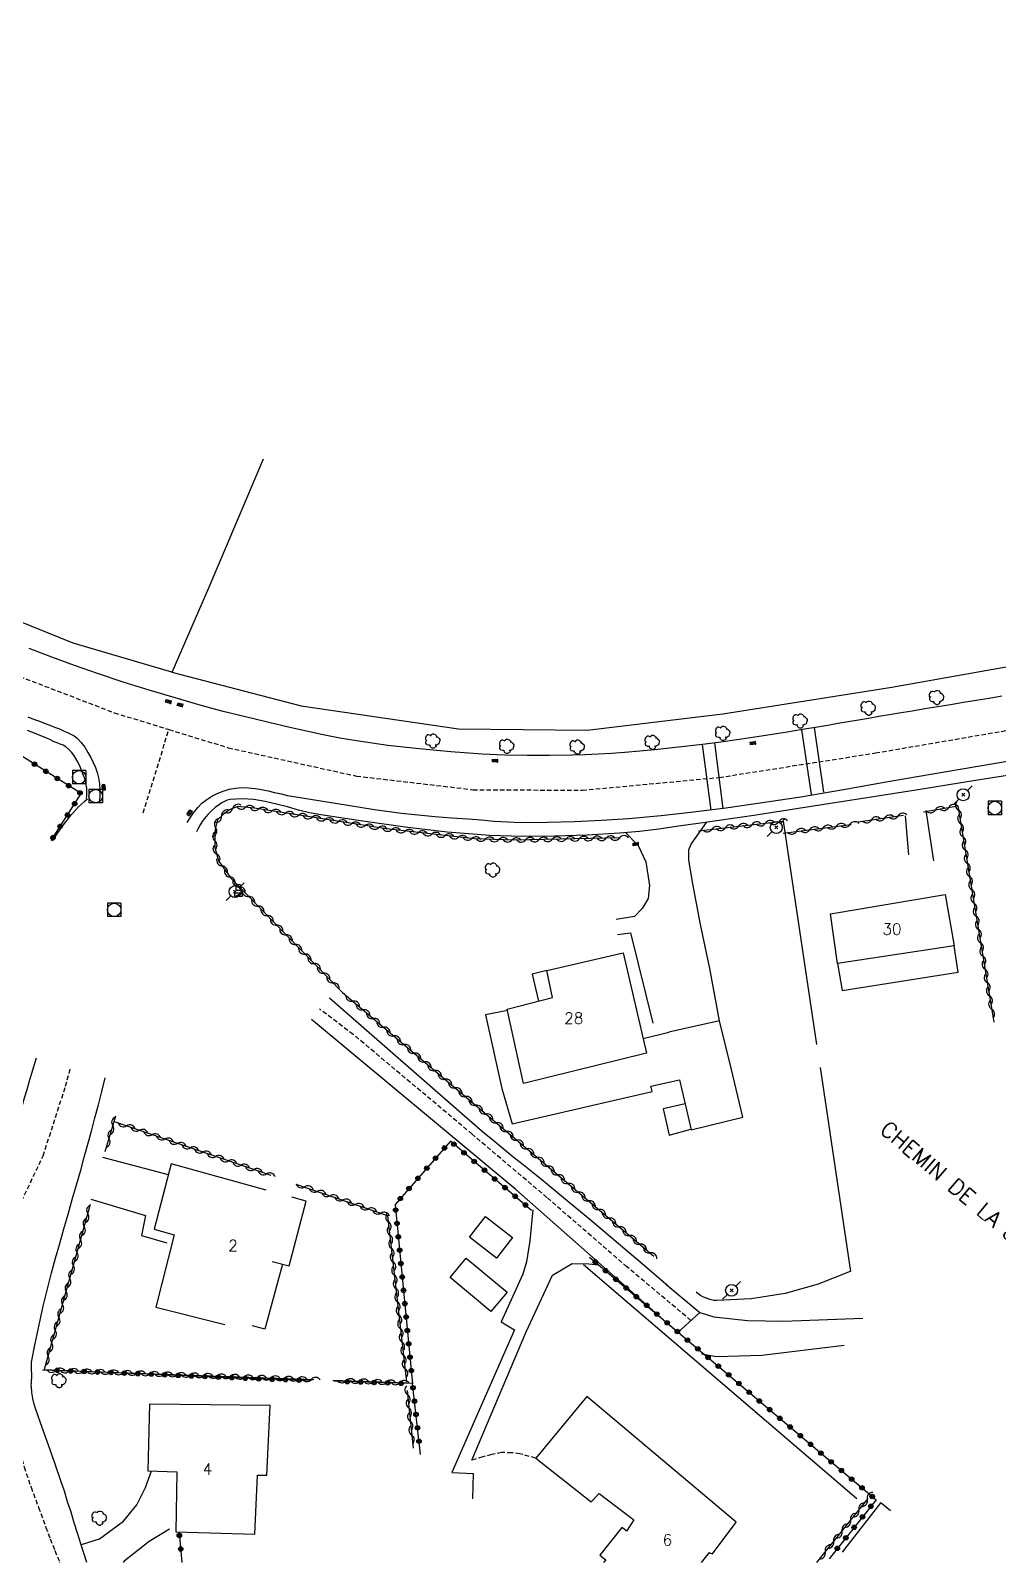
# Model space of a CAD drawing. Header units: millimetres. Extents: x 175000 to 176000, y 162999 to 164000.
# Drawn here: x 175136.2 to 175244.2, y 163000 to 163171 of the extents above; entities that cross this region are included whole.
import ezdxf
from ezdxf.enums import TextEntityAlignment as Align

# ---------------------------------------------------------------- set-up
doc = ezdxf.new("R2010")
doc.units = ezdxf.units.MM
doc.linetypes.add('DASHED', pattern=[0.75, 0.5, -0.25])
doc.layers.get('0').update_dxf_attribs({"linetype": 'CONTINUOUS'})
for name, color, linetype in [('W0001', 6, 'DASHED'), ('W0008', 7, 'CONTINUOUS'), ('W0014', 7, 'CONTINUOUS'), ('W0016', 2, 'CONTINUOUS'), ('W0017', 7, 'CONTINUOUS'), ('W0101', 7, 'CONTINUOUS'), ('W0104', 1, 'CONTINUOUS'), ('W0112', 1, 'DASHED'), ('W0300', 7, 'CONTINUOUS'), ('W0310', 3, 'CONTINUOUS'), ('W0323', 7, 'CONTINUOUS'), ('W0330', 7, 'CONTINUOUS'), ('W0401', 7, 'CONTINUOUS'), ('W0420', 7, 'CONTINUOUS'), ('W0438', 7, 'CONTINUOUS'), ('W0473', 7, 'CONTINUOUS'), ('W0989', 7, 'CONTINUOUS'), ('W0991', 7, 'CONTINUOUS')]:
    doc.layers.add(name, color=color, linetype=linetype)
doc.styles.get("Standard").update_dxf_attribs({"font": 'romans.shx', "width": 0.85})

# ---------------------------------------------------------------- blocks, each defined once
blk = doc.blocks.new('T473')
for p, q in [((-0.166667, 0.166667), (0.166667, -0.166667)), ((-0.166667, -0.166667), (0.166667, 0.166667)), ((0.500001, 0.500001), (1.000002, 1.000002)), ((-1.000002, -1.000002), (-0.500001, -0.500001))]:
    blk.add_line(p, q)
blk.add_ellipse((0, 0), major_axis=(0.471405, 0.471405), ratio=1, start_param=5.4977871438, end_param=11.780972451)
blk = doc.blocks.new('T401')
for p, q in [((-0.3, 0.3), (0, 0.3)), ((-0.3, -0.25), (-0.3, 0.3)), ((-0.3, 0.15), (0, 0.15)), ((-0.3, 0), (0, 0)), ((0, 0.3), (0, -0.25)), ((-0.3, -0.15), (0, -0.15)), ((-0.3, -0.25), (-0.3, -0.3)), ((-0.3, -0.3), (0, -0.3)), ((0, -0.3), (0, -0.25))]:
    blk.add_line(p, q)
blk = doc.blocks.new('T300')
for p, q in [((-0.8, 0.51), (-0.86, 0.34)), ((-0.86, 0.34), (-0.86, 0.17)), ((-0.86, 0.17), (-0.74, 0.06)), ((-0.69, 0.63), (-0.8, 0.51)), ((-0.8, -0.06), (-0.74, 0.06)), ((-0.74, 0.06), (-0.69, 0.11)), ((-0.57, 0.69), (-0.69, 0.63)), ((-0.46, 0.69), (-0.57, 0.69)), ((-0.29, 0.63), (-0.46, 0.69)), ((-0.29, 0.63), (-0.17, 0.74)), ((-0.23, 0.57), (-0.29, 0.63)), ((-0.17, 0.74), (-0.06, 0.8)), ((-0.06, 0.8), (0.06, 0.8)), ((0.06, 0.8), (0.23, 0.74)), ((0.23, 0.74), (0.34, 0.63)), ((0.34, 0.63), (0.4, 0.51)), ((0.46, 0.46), (0.34, 0.46)), ((0.4, 0.51), (0.4, 0.46)), ((0.57, 0.4), (0.46, 0.46)), ((0.57, 0.4), (0.69, 0.29)), ((0.69, 0.29), (0.74, 0.17)), ((0.74, 0.06), (0.69, -0.17)), ((0.74, 0.17), (0.74, 0.06)), ((-0.8, -0.17), (-0.8, -0.06)), ((-0.8, -0.23), (-0.8, -0.17)), ((-0.74, -0.34), (-0.8, -0.23)), ((-0.69, -0.4), (-0.74, -0.34)), ((-0.51, -0.46), (-0.69, -0.4)), ((-0.4, -0.46), (-0.51, -0.46)), ((-0.4, -0.46), (-0.34, -0.46)), ((-0.34, -0.46), (-0.34, -0.4)), ((-0.34, -0.51), (-0.34, -0.46)), ((-0.29, -0.63), (-0.34, -0.51)), ((-0.17, -0.74), (-0.29, -0.63)), ((-0.06, -0.8), (-0.17, -0.74)), ((0.06, -0.8), (-0.06, -0.8)), ((0.17, -0.74), (0.06, -0.8)), ((0.23, -0.69), (0.17, -0.74)), ((0.29, -0.46), (0.23, -0.46)), ((0.29, -0.63), (0.23, -0.69)), ((0.46, -0.4), (0.29, -0.46)), ((0.34, -0.51), (0.29, -0.63)), ((0.34, -0.51), (0.34, -0.46)), ((0.57, -0.34), (0.46, -0.4)), ((0.63, -0.29), (0.57, -0.34)), ((0.69, -0.17), (0.63, -0.29))]:
    blk.add_line(p, q)
blk = doc.blocks.new('T420')
for p, q in [((0.75, 0.75), (-0.75, 0.75)), ((-0.75, 0.75), (-0.75, -0.75)), ((0.75, 0.75), (0.75, -0.75)), ((0.75, -0.75), (-0.75, -0.75))]:
    blk.add_line(p, q)
blk.add_ellipse((0, 0), major_axis=(-0.53, 0.53), ratio=1, start_param=3.926991, end_param=10.210176)
blk = doc.blocks.new('T438')
for p, q in [((-0.4, 0.2), (0.4, 0.2)), ((-0.4, -0.2), (-0.4, 0.2)), ((0.15, 1.1), (-0.3, 1.1)), ((-0.3, 1.1), (-0.3, 0.5)), ((-0.3, 0.5), (0.15, 0.5)), ((0.3, 0.65), (0.3, 0.95)), ((0.4, 0.2), (0.4, -0.2))]:
    blk.add_line(p, q)
at = {"flags": 128}
for points in [[(-0.4, -0.2), (0.4, 0.2)], [(0.4, -0.2), (-0.4, -0.2)]]:
    blk.add_lwpolyline(points, dxfattribs=at)
for centre, major_axis, start_param, end_param in [((0.15, 0.95), (0.106, -0.106), 0.785398, 2.356194), ((0.15, 0.65), (0.106, 0.106), 3.926991, 5.497787)]:
    blk.add_ellipse(centre, major_axis=major_axis, ratio=1, start_param=start_param, end_param=end_param)
blk = doc.blocks.new('t323o')
at = {"color": 0, "linetype": 'Continuous'}
for radius in [0.25, 0.15]:
    blk.add_circle((0, 0), radius, dxfattribs=at)
blk = doc.blocks.new('t310o')
at = {"color": 0, "linetype": 'Continuous'}
for centre, start, end in [((-0.5, 0.38), 216.8699, 323.1304), ((0.5, -0.37), 36.8699, 143.1303)]:
    blk.add_arc(centre, 0.625, start, end, dxfattribs=at)

msp = doc.modelspace()

# ---------------------------------------------------------------- linework, layer by layer
at = {"layer": 'W0001'}
for points in [[(175040.46, 163171), (175048.12, 163164.4), (175059.36, 163154.87), (175068.7, 163146.44), (175080.83, 163135.73), (175089.96, 163127.77), (175099.39, 163119.79), (175108.14, 163113.06), (175118.98, 163106.46), (175130.73, 163100.52), (175145.5, 163094.85), (175151.6, 163092.98)], [(175151.6, 163092.98), (175158.23, 163090.94), (175172.54, 163087.78), (175185.54, 163086.26), (175197.74, 163086.2), (175213.02, 163087.63), (175230.45, 163090.36), (175251.73, 163094.01), (175268.27, 163096.73), (175285.91, 163099.73), (175298.22, 163101.71), (175309.16, 163103.56), (175320.09, 163105.44), (175331.03, 163107.33), (175341.96, 163109.22), (175349.57, 163110.53), (175357.19, 163111.85), (175364.8, 163113.15), (175372.42, 163114.46), (175381.06, 163115.94), (175389.7, 163117.43)], [(175148.73, 163083.68), (175151.6, 163092.98)], [(175209.85, 163027.02), (175202.71, 163032.99), (175193.78, 163040.73), (175185.44, 163047.8), (175172.17, 163058.94), (175168.39, 163061.78)], [(175133.56, 163036.97), (175137.57, 163045.39), (175140.06, 163053.15), (175140.63, 163055.19)], [(175133.56, 163036.97), (175134.06, 163020.74), (175134.13, 163018.79), (175134.26, 163016.83), (175134.49, 163014.89), (175134.83, 163012.95), (175135.44, 163010.64), (175136.21, 163008.38), (175137.05, 163006.14), (175137.88, 163003.91), (175138.36, 163002.61), (175138.87, 163001.32), (175139.39, 163000.04), (175139.41, 163000)]]:
    msp.add_lwpolyline(points, dxfattribs=at)
at = {"layer": 'W0008'}
for points in [[(175244.56, 163096.69), (175243.13, 163096.45), (175241.69, 163096.22), (175240.26, 163095.98), (175238.83, 163095.75), (175237.4, 163095.51), (175235.97, 163095.28), (175234.54, 163095.04), (175233.11, 163094.81), (175231.96, 163094.61), (175230.82, 163094.42), (175229.68, 163094.22), (175228.54, 163094.03), (175227.4, 163093.83), (175226.26, 163093.64), (175225.12, 163093.44), (175223.97, 163093.25), (175222.29, 163092.97), (175220.61, 163092.68), (175218.93, 163092.41), (175217.25, 163092.15), (175215.22, 163091.85), (175213.19, 163091.57), (175211.16, 163091.31), (175209.13, 163091.07), (175207.47, 163090.88), (175205.81, 163090.71), (175204.14, 163090.55), (175202.47, 163090.42), (175201.01, 163090.31), (175199.54, 163090.22), (175198.07, 163090.15), (175196.61, 163090.11), (175194.09, 163090.07), (175191.58, 163090.08), (175189.07, 163090.13), (175186.56, 163090.24), (175183.05, 163090.49), (175179.54, 163090.81), (175176.04, 163091.21), (175172.55, 163091.7), (175170.68, 163092.02), (175168.82, 163092.39), (175166.96, 163092.79), (175165.11, 163093.21), (175162.62, 163093.78), (175160.13, 163094.38), (175157.65, 163095), (175155.19, 163095.67), (175152.28, 163096.5), (175149.38, 163097.37), (175146.5, 163098.28), (175143.63, 163099.24), (175141.08, 163100.13), (175138.54, 163101.05), (175136.02, 163102.03)], [(175186.61, 163048.05), (175169.51, 163062.97)], [(175210.84, 163027.91), (175208.4, 163025.68), (175190.3, 163041.63), (175167.5, 163060.62)], [(175136.25, 163022.34), (175136.66, 163024.43), (175137.11, 163026.52), (175137.58, 163028.6), (175138.08, 163030.67), (175138.51, 163032.32), (175138.95, 163033.97), (175139.41, 163035.61), (175139.87, 163037.25), (175140.35, 163038.88), (175140.82, 163040.52), (175141.29, 163042.15), (175141.76, 163043.79), (175142.16, 163045.25), (175142.56, 163046.7), (175142.95, 163048.15), (175143.35, 163049.61), (175143.75, 163051.06), (175144.1, 163052.56), (175144.49, 163054.1)], [(175207.3, 163030.83), (175204.4, 163033.32), (175201.5, 163035.8), (175198.58, 163038.26), (175195.65, 163040.71), (175194.52, 163041.63), (175193.39, 163042.55), (175192.26, 163043.47), (175191.13, 163044.38), (175189.99, 163045.29), (175188.86, 163046.2), (175187.74, 163047.12), (175186.61, 163048.05)], [(175207.05, 163031.04), (175210.85, 163027.9)], [(175136.74, 163017.05), (175136.56, 163017.67), (175136.42, 163018.31), (175136.31, 163018.95), (175136.25, 163019.6), (175136.24, 163019.71), (175136.24, 163019.83), (175136.25, 163019.95), (175136.26, 163020.07), (175136.27, 163020.19), (175136.28, 163020.3), (175136.28, 163020.42), (175136.29, 163020.54), (175136.29, 163020.99), (175136.28, 163021.44), (175136.27, 163021.89), (175136.25, 163022.34)], [(175142.45, 163000), (175142.15, 163000.91), (175141.78, 163002.07), (175141.41, 163003.25), (175141.04, 163004.42), (175140.68, 163005.59), (175140.3, 163006.76), (175139.93, 163007.93), (175139.54, 163009.09), (175138.86, 163011.09), (175138.17, 163013.08), (175137.46, 163015.07), (175136.74, 163017.05)]]:
    msp.add_lwpolyline(points, dxfattribs=at)
at = {"layer": 'W0014'}
for points in [[(175135.86, 163094.39), (175136.5, 163094.14), (175137.14, 163093.9), (175137.78, 163093.65), (175138.31, 163093.45), (175138.85, 163093.25), (175139.39, 163093.04), (175139.92, 163092.81), (175140.29, 163092.64), (175140.66, 163092.47), (175141.03, 163092.27), (175141.36, 163092.02), (175141.82, 163091.53), (175142.22, 163090.99), (175142.56, 163090.42), (175142.88, 163089.84), (175143.15, 163089.3), (175143.39, 163088.74), (175143.6, 163088.17), (175143.75, 163087.58), (175143.85, 163086.91), (175143.9, 163086.23), (175143.89, 163085.55), (175143.83, 163084.75)], [(175142.39, 163085.28), (175142.43, 163085.66), (175142.44, 163086.05), (175142.43, 163086.43), (175142.38, 163086.82), (175142.33, 163087.08), (175142.26, 163087.34), (175142.17, 163087.6), (175142.08, 163087.85), (175141.9, 163088.34), (175141.7, 163088.82), (175141.48, 163089.3), (175141.22, 163089.76), (175140.98, 163090.11), (175140.72, 163090.44), (175140.42, 163090.75), (175140.09, 163091.03), (175139.79, 163091.22), (175139.46, 163091.36), (175139.13, 163091.49), (175138.8, 163091.62), (175138.3, 163091.85), (175137.8, 163092.07), (175137.29, 163092.29), (175136.78, 163092.5), (175136.3, 163092.69), (175135.82, 163092.87)], [(175153.63, 163082.61), (175153.96, 163083.13), (175154.36, 163083.69), (175154.82, 163084.27), (175155.29, 163084.74), (175155.82, 163085.17), (175156.38, 163085.54), (175156.98, 163085.85), (175157.64, 163086.11), (175158.32, 163086.31), (175159.02, 163086.43), (175159.73, 163086.49), (175160.48, 163086.48), (175161.22, 163086.4), (175161.95, 163086.28), (175162.68, 163086.13), (175163.39, 163085.96), (175164.11, 163085.79), (175164.83, 163085.63), (175165.55, 163085.5), (175168.55, 163085.01), (175171.55, 163084.52), (175174.55, 163084.05), (175177.56, 163083.65), (175179.41, 163083.45), (175181.26, 163083.28), (175183.12, 163083.13), (175184.98, 163082.99), (175186.44, 163082.88), (175187.91, 163082.76), (175189.38, 163082.66), (175190.85, 163082.61), (175193.86, 163082.62), (175196.88, 163082.7), (175199.89, 163082.86), (175202.89, 163083.06), (175206.52, 163083.38), (175210.13, 163083.78), (175213.74, 163084.24), (175217.34, 163084.74), (175222.12, 163085.47), (175226.88, 163086.28), (175231.64, 163087.13), (175236.4, 163087.95), (175240.12, 163088.58), (175243.84, 163089.22), (175247.56, 163089.85)], [(175247.79, 163088.25), (175241.62, 163087.28), (175235.44, 163086.3), (175229.25, 163085.32), (175223.06, 163084.33), (175216.86, 163083.37), (175210.66, 163082.47), (175208.48, 163082.17), (175206.29, 163081.87), (175204.1, 163081.61), (175201.9, 163081.42), (175198.29, 163081.2), (175194.66, 163081.06), (175191.03, 163081.02), (175187.41, 163081.13), (175182.67, 163081.5), (175177.95, 163082.08), (175173.25, 163082.76), (175168.55, 163083.46), (175167.3, 163083.69), (175166.06, 163083.99), (175164.84, 163084.33), (175163.61, 163084.66), (175162.35, 163084.95), (175161.06, 163085.16), (175159.76, 163085.24), (175158.45, 163085.16), (175158.11, 163085.08), (175157.8, 163084.95), (175157.51, 163084.79), (175157.23, 163084.61), (175156.77, 163084.27), (175156.34, 163083.9), (175155.94, 163083.49), (175155.58, 163083.06), (175155.31, 163082.7), (175155.07, 163082.33), (175154.85, 163081.94), (175154.67, 163081.54)], [(175142.53, 163085.2), (175142.18, 163084.93), (175141.84, 163084.64), (175141.51, 163084.34), (175141.2, 163084.02), (175140.48, 163083.2), (175139.8, 163082.35), (175139.16, 163081.46), (175138.57, 163080.55)], [(175136.78, 163056.27), (175136.02, 163053.71), (175135.74, 163052.77), (175135.46, 163051.84), (175135.18, 163050.9), (175134.89, 163049.96)]]:
    msp.add_lwpolyline(points, dxfattribs=at)
at = {"layer": 'W0016'}
for points in [[(175223.31, 163085.74), (175222.25, 163092.96)], [(175224.67, 163085.97), (175223.65, 163093.2)], [(175212.11, 163083.99), (175211.15, 163091.31)], [(175213.46, 163084.16), (175212.51, 163091.48)]]:
    msp.add_lwpolyline(points, dxfattribs=at)
at = {"layer": 'W0017'}
for points in [[(175233.75, 163083.35), (175234.15, 163078.97)], [(175236.08, 163083.92), (175236.92, 163078.33)], [(175202.54, 163081.48), (175203.98, 163080.03), (175204.84, 163078.2), (175205.24, 163075.56), (175205.08, 163074.11), (175204.4, 163073), (175203.55, 163072.12), (175201.53, 163071.76)], [(175213.04, 163060.46), (175211.98, 163066.29), (175210.92, 163071.2), (175210.07, 163075.75), (175209.64, 163078.41), (175209.64, 163079.54), (175209.89, 163080.18), (175211.58, 163082.61)], [(175201.67, 163070.09), (175203.13, 163070.27), (175205.62, 163060.18)], [(175151.54, 163043.26), (175144.23, 163045.2)], [(175142.89, 163040.55), (175148.99, 163038.71), (175148.54, 163036.48), (175151.37, 163035.68)], [(175192.23, 163039.36), (175191.89, 163035.9), (175191.49, 163033.56), (175191.08, 163032.16), (175188.69, 163026.86), (175190.17, 163025.96), (175186.22, 163016.99), (175183.16, 163010.04), (175185.58, 163009.92)], [(175185.42, 163011.42), (175191.46, 163025.75), (175194.42, 163032.07), (175196.62, 163033.37), (175198.48, 163033.32), (175199.56, 163033.23)], [(175210.85, 163027.9), (175212.4, 163027.42), (175216.17, 163027.01), (175220.2, 163026.94), (175229.05, 163027.26)], [(175226.97, 163024.22), (175217.77, 163023.11), (175212.71, 163022.96), (175211.05, 163023.24)], [(175141.83, 163001.98), (175143.84, 163002.64), (175146.55, 163004.61), (175148.02, 163006.44), (175149, 163008.35), (175149.64, 163010.21)], [(175185.5, 163007.1), (175185.58, 163009.92)], [(175151.68, 163003.72), (175149.41, 163002.33), (175146.61, 163000.12), (175146.51, 163000)]]:
    msp.add_lwpolyline(points, dxfattribs=at)
at = {"layer": 'W0101'}
for points in [[(175225.42, 163072.4), (175238.23, 163074.55), (175239.25, 163068.82), (175226.21, 163066.84)], [(175189.35, 163061.74), (175194.42, 163063.05), (175193.77, 163066.06), (175202.31, 163068.05), (175204.9, 163056.83), (175191.16, 163053.45)], [(175162.9, 163017.5), (175149.42, 163017.67), (175149.26, 163010.23), (175152.49, 163010.11), (175152.37, 163003.42), (175161.18, 163003.16), (175161.47, 163009.73), (175162.53, 163009.75)]]:
    msp.add_lwpolyline(points, close=True, dxfattribs=at)
for points in [[(175162.46, 163041.55), (175151.86, 163044.5), (175149.96, 163037.19), (175152.19, 163036.57), (175150.14, 163028.49), (175157.84, 163026.54)], [(175163.12, 163033.59), (175165.01, 163033.12), (175166.92, 163040.31), (175165.33, 163040.76)], [(175198.23, 163018.5), (175192.54, 163011.64), (175198.73, 163006.77)], [(175211.05, 163000), (175211.94, 163001.11), (175211.94, 163001.08), (175212.28, 163000.96), (175214.91, 163004.49), (175198.23, 163018.5)], [(175198.73, 163006.77), (175199.62, 163007.7), (175203.48, 163004.73)], [(175203.48, 163004.73), (175202.67, 163003.48), (175202.67, 163003.51), (175202.13, 163003.89), (175199.7, 163000.82), (175200.35, 163000.3), (175200.09, 163000)]]:
    msp.add_lwpolyline(points, dxfattribs=at)
at = {"layer": 'W0104'}
for points in [[(175226.21, 163066.84), (175226.75, 163063.83), (175239.68, 163065.89), (175239.25, 163068.82)], [(175193.77, 163066.06), (175192.13, 163065.67), (175192.85, 163062.64)], [(175189.38, 163061.61), (175186.94, 163061.11), (175188.75, 163052.92), (175189.89, 163048.96), (175205.54, 163052.55), (175205.38, 163053.18), (175208.59, 163053.86), (175209.87, 163048.3), (175215.66, 163049.7), (175214.36, 163055.18), (175213.04, 163060.46), (175207.39, 163059.2), (175207.39, 163059.17), (175204.53, 163058.44)], [(175209.2, 163051.18), (175206.74, 163050.63), (175207.42, 163047.7), (175209.86, 163048.35)], [(175164.28, 163033.3), (175162.3, 163026.03), (175160.91, 163026.41)]]:
    msp.add_lwpolyline(points, dxfattribs=at)
for points in [[(175186.94, 163038.63), (175189.95, 163036.28), (175188.14, 163033.97), (175185.13, 163036.32)], [(175184.79, 163033.95), (175189.33, 163030.15), (175187.53, 163028), (175182.99, 163031.81)]]:
    msp.add_lwpolyline(points, close=True, dxfattribs=at)
at = {"layer": 'W0112'}
msp.add_lwpolyline([(175192.54, 163011.64), (175190.77, 163012.11), (175189.83, 163012.24), (175188.74, 163012.25), (175187.62, 163012.03), (175186.62, 163011.78), (175185.42, 163011.42)], dxfattribs=at)
at = {"layer": 'W0300'}
for points in [[(175220.16, 163082.74), (175223.88, 163057.82)], [(175224.26, 163055.24), (175227.66, 163032.49)], [(175228.37, 163007.11), (175197.87, 163033.21)], [(175227.63, 163032.49), (175224.07, 163031.06), (175220.38, 163030.03), (175216.59, 163029.42), (175212.76, 163029.23), (175212.43, 163029.25), (175212.1, 163029.32), (175211.79, 163029.41), (175211.48, 163029.53), (175211.2, 163029.65), (175210.93, 163029.8), (175210.67, 163029.98), (175210.43, 163030.17)]]:
    msp.add_lwpolyline(points, dxfattribs=at)
at = {"layer": 'W0310'}
for points in [[(175235.82, 163083.79), (175239.63, 163084.45), (175243.65, 163060.29)], [(175202.01, 163080.89), (175190.1, 163080.64), (175185.73, 163080.77), (175175.87, 163081.88), (175161.16, 163084.2), (175159.24, 163084.39), (175158.38, 163084.02), (175157.66, 163083.49), (175157.02, 163082.89), (175156.76, 163081.84), (175156.72, 163080.92), (175156.71, 163079.81), (175157.12, 163078.32), (175158.53, 163076.33), (175170.96, 163063.62)], [(175210.71, 163081.68), (175220.16, 163082.74)], [(175228.52, 163082.67), (175233.59, 163083.41)], [(175220.15, 163081.42), (175227.74, 163082.39)], [(175170.96, 163063.62), (175205.73, 163034.18)], [(175144.49, 163045.86), (175145.67, 163049.85)], [(175145.48, 163049.2), (175162.97, 163043.21)], [(175165.78, 163042.24), (175176.01, 163038.73), (175178.1, 163020.14)], [(175137.73, 163021.56), (175142.86, 163039.99)], [(175137.49, 163021.49), (175167.78, 163020.4)], [(175169.89, 163020.33), (175178.14, 163020.03)], [(175178.18, 163019.17), (175178.84, 163012.74)], [(175223.91, 163000), (175229.62, 163007.12)]]:
    msp.add_lwpolyline(points, dxfattribs=at)
at = {"layer": 'W0323'}
for points in [[(175138.46, 163080.59), (175141.81, 163085.83), (175131.14, 163092.53), (175120.28, 163099.42), (175106.91, 163107.3), (175092.86, 163118.29), (175081.13, 163128.42), (175070.79, 163137.28), (175062.77, 163127.12), (175059.22, 163122.35), (175057.84, 163120.03), (175053.51, 163112.35)], [(175192.07, 163039.3), (175183.01, 163047.02), (175176.85, 163039.97), (175178.79, 163019.92)], [(175198.54, 163034.09), (175230.52, 163006.98), (175225.27, 163000.39)], [(175167.6, 163020.3), (175162.38, 163020.46), (175137.64, 163021.5)], [(175178.79, 163019.95), (175170.01, 163020.22)], [(175179.68, 163012.03), (175178.79, 163019.95)], [(175152.74, 163003.33), (175153.06, 163000)]]:
    msp.add_lwpolyline(points, dxfattribs=at)
at = {"layer": 'W0330'}
for points in [[(175151.93, 163099.38), (175140.9, 163102.6), (175129.95, 163107.06), (175119.43, 163112.51), (175110.1, 163119.18), (175098.21, 163128.72), (175086.1, 163138.93), (175077.29, 163146.34)], [(175162.11, 163123.16), (175156.02, 163108.77), (175151.93, 163099.35)], [(175151.93, 163099.38), (175166.36, 163095.61), (175183.93, 163093.07), (175198.26, 163092.92), (175213.42, 163094.74), (175232.27, 163097.7), (175261.16, 163102.85), (175287.72, 163107.12), (175297.47, 163109.15)], [(175226.78, 163001.13), (175231.08, 163006.67)], [(175231.08, 163006.64), (175232.11, 163005.78)]]:
    msp.add_lwpolyline(points, dxfattribs=at)

# ---------------------------------------------------------------- block references
at = {"layer": 'W0300'}
for p in [(175237.31, 163096.54), (175222.07, 163093.92), (175229.69, 163095.36), (175213.44, 163092.54), (175181.08, 163091.68), (175189.34, 163091.09), (175197.2, 163091.01), (175205.57, 163091.54), (175187.77, 163077.28), (175139.36, 163020.27), (175143.87, 163004.93)]:
    msp.add_blockref('T300', p, dxfattribs=at)
at = {"layer": 'W0310'}
for p, rotation in [((175158.71, 163084.16), 202.8366256416579), ((175160.16, 163084.3), 174.3338451520295), ((175161.65, 163084.12), 171.0379737513051), ((175237.16, 163084.02), 9.898162023895047), ((175238.63, 163084.28), 9.898162023895047), ((175239.71, 163083.97), 279.4598612693547), ((175156.81, 163082.04), 255.7596762581327), ((175157.48, 163083.32), 223.0923973163717), ((175163.13, 163083.89), 171.0379737513051), ((175164.61, 163083.65), 171.0379737513051), ((175166.09, 163083.42), 171.0379737513051), ((175167.57, 163083.19), 171.0379737513051), ((175169.05, 163082.95), 171.0379737513051), ((175170.54, 163082.72), 171.0379737513051), ((175172.02, 163082.48), 171.0379737513051), ((175216.67, 163082.35), 6.375454777165848), ((175218.16, 163082.51), 6.375454777165848), ((175219.65, 163082.68), 6.375454777165848), ((175227.59, 163082.37), 7.319087498186692), ((175230, 163082.89), 8.269253943637793), ((175231.48, 163083.1), 8.269253943637793), ((175232.97, 163083.32), 8.269253943637793), ((175239.95, 163082.49), 279.4598612693547), ((175156.72, 163080.55), 269.4352749414095), ((175173.5, 163082.25), 171.0379737513051), ((175174.98, 163082.02), 171.0379737513051), ((175176.47, 163081.81), 173.6049590228408), ((175177.96, 163081.64), 173.6049590228408), ((175179.45, 163081.48), 173.6049590228408), ((175180.94, 163081.31), 173.6049590228408), ((175182.43, 163081.14), 173.6049590228408), ((175183.92, 163080.97), 173.6049590228408), ((175185.41, 163080.81), 173.6049590228408), ((175186.91, 163080.74), 178.2983863521891), ((175194.4, 163080.73), 181.1742450285333), ((175195.9, 163080.76), 181.1742450285333), ((175197.4, 163080.79), 181.1742450285333), ((175198.9, 163080.82), 181.1742450285333), ((175200.4, 163080.85), 181.1742450285333), ((175201.9, 163080.88), 181.1742450285333), ((175212.2, 163081.85), 6.375454777165848), ((175213.69, 163082.01), 6.375454777165848), ((175215.18, 163082.18), 6.375454777165848), ((175221.64, 163081.61), 7.319087498186692), ((175223.13, 163081.8), 7.319087498186692), ((175224.61, 163081.99), 7.319087498186692), ((175226.1, 163082.18), 7.319087498186692), ((175240.2, 163081.01), 279.4598612693547), ((175156.91, 163079.08), 285.5181649835023), ((175188.41, 163080.69), 178.2983863521891), ((175189.91, 163080.65), 178.2983863521891), ((175191.41, 163080.67), 181.1742450285333), ((175192.91, 163080.7), 181.1742450285333), ((175240.45, 163079.53), 279.4598612693547), ((175157.53, 163077.74), 305.3655532750144), ((175240.69, 163078.05), 279.4598612693547), ((175240.94, 163076.57), 279.4598612693547), ((175158.4, 163076.51), 305.3655532750144), ((175159.42, 163075.42), 314.3571251085087), ((175241.19, 163075.09), 279.4598612693547), ((175160.47, 163074.34), 314.3571251085087), ((175161.52, 163073.27), 314.3571251085087), ((175241.43, 163073.61), 279.4598612693547), ((175162.57, 163072.2), 314.3571251085087), ((175241.68, 163072.13), 279.4598612693547), ((175163.62, 163071.13), 314.3571251085087), ((175164.67, 163070.05), 314.3571251085087), ((175241.93, 163070.65), 279.4598612693547), ((175165.72, 163068.98), 314.3571251085087), ((175242.17, 163069.17), 279.4598612693547), ((175166.76, 163067.91), 314.3571251085087), ((175167.81, 163066.84), 314.3571251085087), ((175242.42, 163067.69), 279.4598612693547), ((175168.86, 163065.76), 314.3571251085087), ((175242.67, 163066.21), 279.4598612693547), ((175242.91, 163064.73), 279.4598612693547), ((175169.91, 163064.69), 314.3571251085087), ((175243.16, 163063.25), 279.4598612693547), ((175172.1, 163062.65), 319.7398621165488), ((175173.25, 163061.68), 319.7398621165488), ((175243.41, 163061.77), 279.4598612693547), ((175174.39, 163060.71), 319.7398621165488), ((175175.54, 163059.74), 319.7398621165488), ((175176.68, 163058.77), 319.7398621165488), ((175177.83, 163057.8), 319.7398621165488), ((175178.97, 163056.83), 319.7398621165488), ((175180.12, 163055.86), 319.7398621165488), ((175181.26, 163054.9), 319.7398621165488), ((175182.41, 163053.93), 319.7398621165488), ((175183.55, 163052.96), 319.7398621165488), ((175184.7, 163051.99), 319.7398621165488), ((175185.84, 163051.02), 319.7398621165488), ((175186.98, 163050.05), 319.7398621165488), ((175145.34, 163048.74), 73.61978009420962), ((175146.89, 163048.72), 341.0756433891469), ((175148.31, 163048.23), 341.0756433891469), ((175188.13, 163049.08), 319.7398621165488), ((175189.27, 163048.11), 319.7398621165488), ((175144.92, 163047.3), 73.61978009420962), ((175149.73, 163047.74), 341.0756433891469), ((175151.15, 163047.26), 341.0756433891469), ((175152.57, 163046.77), 341.0756433891469), ((175153.99, 163046.28), 341.0756433891469), ((175190.42, 163047.14), 319.7398621165488), ((175191.56, 163046.17), 319.7398621165488), ((175155.41, 163045.8), 341.0756433891469), ((175156.83, 163045.31), 341.0756433891469), ((175158.25, 163044.82), 341.0756433891469), ((175192.71, 163045.2), 319.7398621165488), ((175159.66, 163044.34), 341.0756433891469), ((175161.08, 163043.85), 341.0756433891469), ((175162.5, 163043.37), 341.0756433891469), ((175193.85, 163044.23), 319.7398621165488), ((175195, 163043.26), 319.7398621165488), ((175166.76, 163041.91), 341.0756433891469), ((175168.18, 163041.42), 341.0756433891469), ((175196.14, 163042.29), 319.7398621165488), ((175197.29, 163041.32), 319.7398621165488), ((175169.6, 163040.93), 341.0756433891469), ((175171.02, 163040.45), 341.0756433891469), ((175172.43, 163039.96), 341.0756433891469), ((175173.85, 163039.47), 341.0756433891469), ((175198.43, 163040.35), 319.7398621165488), ((175199.58, 163039.39), 319.7398621165488), ((175142.15, 163037.45), 74.43677324374441), ((175142.55, 163038.9), 74.43677324374441), ((175175.27, 163038.99), 341.0756433891469), ((175176.09, 163038.02), 276.415286240991), ((175200.72, 163038.42), 319.7398621165488), ((175201.87, 163037.45), 319.7398621165488), ((175141.75, 163036.01), 74.43677324374441), ((175176.26, 163036.53), 276.415286240991), ((175203.01, 163036.48), 319.7398621165488), ((175141.35, 163034.56), 74.43677324374441), ((175176.43, 163035.04), 276.415286240991), ((175204.15, 163035.51), 319.7398621165488), ((175205.3, 163034.54), 319.7398621165488), ((175140.94, 163033.12), 74.43677324374441), ((175176.6, 163033.55), 276.415286240991), ((175140.54, 163031.67), 74.43677324374441), ((175176.76, 163032.06), 276.415286240991), ((175176.93, 163030.57), 276.415286240991), ((175139.74, 163028.78), 74.43677324374441), ((175140.14, 163030.23), 74.43677324374441), ((175177.1, 163029.08), 276.415286240991), ((175139.33, 163027.34), 74.43677324374441), ((175177.27, 163027.59), 276.415286240991), ((175138.93, 163025.89), 74.43677324374441), ((175177.43, 163026.1), 276.415286240991), ((175138.53, 163024.45), 74.43677324374441), ((175177.6, 163024.6), 276.415286240991), ((175138.13, 163023), 74.43677324374441), ((175177.77, 163023.11), 276.415286240991), ((175138.99, 163021.44), 357.9382986297022), ((175140.49, 163021.39), 357.9382986297022), ((175141.99, 163021.33), 357.9382986297022), ((175143.49, 163021.28), 357.9382986297022), ((175144.99, 163021.22), 357.9382986297022), ((175146.49, 163021.17), 357.9382986297022), ((175147.99, 163021.12), 357.9382986297022), ((175149.49, 163021.06), 357.9382986297022), ((175150.99, 163021.01), 357.9382986297022), ((175152.49, 163020.95), 357.9382986297022), ((175153.98, 163020.9), 357.9382986297022), ((175177.94, 163021.62), 276.415286240991), ((175155.48, 163020.85), 357.9382986297022), ((175156.98, 163020.79), 357.9382986297022), ((175158.48, 163020.74), 357.9382986297022), ((175159.98, 163020.68), 357.9382986297022), ((175161.48, 163020.63), 357.9382986297022), ((175162.98, 163020.58), 357.9382986297022), ((175164.48, 163020.52), 357.9382986297022), ((175165.98, 163020.47), 357.9382986297022), ((175167.48, 163020.41), 357.9382986297022), ((175171.39, 163020.27), 357.9382986296685), ((175172.88, 163020.22), 357.9382986296685), ((175174.38, 163020.17), 357.9382986296685), ((175175.88, 163020.11), 357.9382986296685), ((175177.38, 163020.06), 357.9382986296685), ((175178.23, 163018.71), 275.8028773690704), ((175178.38, 163017.22), 275.8028773690704), ((175178.53, 163015.73), 275.8028773690704), ((175178.68, 163014.23), 275.8028773690704), ((175229.54, 163007.02), 51.27095820246464), ((175228.6, 163005.85), 51.27095820246464), ((175226.73, 163003.51), 51.27095820246464), ((175227.67, 163004.68), 51.27095820246464), ((175225.79, 163002.34), 51.27095820246464), ((175224.85, 163001.17), 51.27095820246464)]:
    msp.add_blockref('t310o', p, dxfattribs=dict(at, rotation=rotation))
at = {"layer": 'W0323'}
for p, rotation in [((175136.6, 163089.11), 147.8615661017585), ((175137.87, 163088.31), 147.8615661017585), ((175139.14, 163087.51), 147.8615661017585), ((175140.41, 163086.71), 147.8615661017585), ((175141.68, 163085.91), 147.8615661017585), ((175141.09, 163084.7), 57.40110037557216), ((175140.28, 163083.43), 57.40110037557216), ((175138.66, 163080.91), 57.40110037557216), ((175139.47, 163082.17), 57.40110037557216), ((175183.39, 163046.69), 139.6007977430133), ((175181.36, 163045.13), 228.8768410400878), ((175182.35, 163046.26), 228.8768410400878), ((175184.53, 163045.72), 139.6007977430133), ((175185.67, 163044.75), 139.6007977430133), ((175180.38, 163044), 228.8768410400878), ((175186.82, 163043.78), 139.6007977430133), ((175178.4, 163041.74), 228.8768410400878), ((175179.39, 163042.87), 228.8768410400878), ((175187.96, 163042.8), 139.6007977430133), ((175189.1, 163041.83), 139.6007977430133), ((175177.42, 163040.61), 228.8768410400878), ((175190.24, 163040.86), 139.6007977430133), ((175191.39, 163039.89), 139.6007977430133), ((175176.91, 163039.33), 275.5277228415675), ((175177.06, 163037.84), 275.5277228415675), ((175177.2, 163036.34), 275.5277228415675), ((175177.35, 163034.85), 275.5277228415675), ((175177.49, 163033.36), 275.5277228415675), ((175199.19, 163033.54), 319.7105942937832), ((175177.64, 163031.86), 275.5277228415675), ((175200.33, 163032.57), 319.7105942937832), ((175201.48, 163031.6), 319.7105942937832), ((175177.78, 163030.37), 275.5277228415675), ((175202.62, 163030.63), 319.7105942937832), ((175203.76, 163029.66), 319.7105942937832), ((175177.93, 163028.88), 275.5277228415675), ((175204.91, 163028.69), 319.7105942937832), ((175206.05, 163027.72), 319.7105942937832), ((175178.07, 163027.39), 275.5277228415675), ((175207.2, 163026.75), 319.7105942937832), ((175178.21, 163025.89), 275.5277228415675), ((175178.36, 163024.4), 275.5277228415675), ((175208.34, 163025.78), 319.7105942937832), ((175209.48, 163024.81), 319.7105942937832), ((175178.5, 163022.91), 275.5277228415675), ((175210.63, 163023.84), 319.7105942937832), ((175211.77, 163022.87), 319.7105942937832), ((175139.14, 163021.44), 177.5856359721038), ((175140.64, 163021.37), 177.5856359721038), ((175142.14, 163021.31), 177.5856359721038), ((175143.63, 163021.25), 177.5856359721038), ((175145.13, 163021.19), 177.5856359721038), ((175146.63, 163021.12), 177.5856359721038), ((175148.13, 163021.06), 177.5856359721038), ((175149.63, 163021), 177.5856359721038), ((175151.13, 163020.93), 177.5856359721038), ((175178.65, 163021.41), 275.5277228415675), ((175212.92, 163021.9), 319.7105942937832), ((175214.06, 163020.93), 319.7105942937832), ((175152.63, 163020.87), 177.5856359721038), ((175154.12, 163020.81), 177.5856359721038), ((175155.62, 163020.74), 177.5856359721038), ((175157.12, 163020.68), 177.5856359721038), ((175158.62, 163020.62), 177.5856359721038), ((175160.12, 163020.55), 177.5856359721038), ((175161.62, 163020.49), 177.5856359721038), ((175163.12, 163020.44), 178.2240368370935), ((175164.62, 163020.39), 178.2240368370935), ((175166.12, 163020.34), 178.2240368370935), ((175171.51, 163020.17), 178.2240368370725), ((175173.01, 163020.13), 178.2240368370725), ((175174.51, 163020.08), 178.2240368370725), ((175176.01, 163020.04), 178.2240368370725), ((175177.51, 163019.99), 178.2240368370725), ((175178.84, 163019.48), 96.41015906473442), ((175215.21, 163019.96), 319.7105942937832), ((175179.01, 163017.99), 96.41015906473442), ((175216.35, 163018.99), 319.7105942937832), ((175217.49, 163018.02), 319.7105942937832), ((175179.18, 163016.5), 96.41015906473442), ((175218.64, 163017.05), 319.7105942937832), ((175219.78, 163016.08), 319.7105942937832), ((175179.35, 163015.01), 96.41015906473442), ((175220.93, 163015.11), 319.7105942937832), ((175222.07, 163014.14), 319.7105942937832), ((175179.51, 163013.52), 96.41015906473442), ((175223.21, 163013.17), 319.7105942937832), ((175224.36, 163012.2), 319.7105942937832), ((175225.5, 163011.23), 319.7105942937832), ((175226.65, 163010.26), 319.7105942937832), ((175227.79, 163009.29), 319.7105942937832), ((175228.94, 163008.32), 319.7105942937832), ((175230.08, 163007.35), 319.7105942937832), ((175229.94, 163006.26), 231.4548882627679), ((175228.07, 163003.91), 231.4548882627679), ((175229, 163005.08), 231.4548882627679), ((175152.77, 163002.99), 275.5648026645084), ((175227.14, 163002.74), 231.4548882627679), ((175152.92, 163001.49), 275.5648026645084), ((175226.2, 163001.57), 231.4548882627679)]:
    msp.add_blockref('t323o', p, dxfattribs=dict(at, rotation=rotation))
at = {"layer": 'W0401'}
for p, rotation in [((175151.6, 163096.24), 73.52145760442522), ((175152.91, 163095.88), 73.87255664852056), ((175216.75, 163091.61), 98.35900338906973), ((175188.01, 163089.64), 87.53129574314526), ((175144.18, 163086.49), 183.3605436853383), ((175154.02, 163083.61), 326.4458726645174), ((175203.69, 163080.33), 95.5195844680687)]:
    msp.add_blockref('T401', p, dxfattribs=dict(at, rotation=rotation))
at = {"layer": 'W0420'}
for p in [(175141.58, 163087.65), (175143.43, 163085.54), (175243.77, 163084.22), (175145.49, 163072.84)]:
    msp.add_blockref('T420', p, dxfattribs=at)
at = {"layer": 'W0438'}
msp.add_blockref('T438', (175159.36, 163074.54), dxfattribs=at)
at = {"layer": 'W0473'}
for p in [(175240.24, 163085.69), (175219.38, 163082.04), (175158.98, 163074.88), (175214.39, 163030.37)]:
    msp.add_blockref('T473', p, dxfattribs=at)

# ---------------------------------------------------------------- texts
at = {"layer": 'W0989'}
msp.add_text('CHEMIN DE LA JUSTICE  ', height=1.75, rotation=319.8546, dxfattribs=at).set_placement((175230.81, 163048.08))
at = {"layer": 'W0991'}
for s, p in [('30', (175232.29, 163070.7)), ('28', (175196.78, 163060.75)), ('2', (175158.75, 163035.37)), ('4', (175155.91, 163010.41)), ('6', (175207.23, 163002.5))]:
    msp.add_text(s, height=1.25, dxfattribs=at).set_placement(p, align=Align.MIDDLE_CENTER)

doc.saveas('drawing.dxf')
